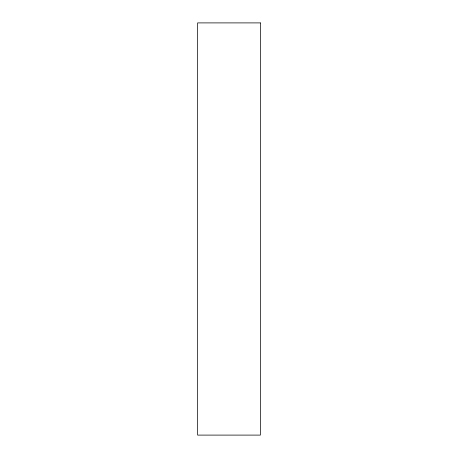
<?xml version="1.0" encoding="UTF-8"?>
<svg xmlns="http://www.w3.org/2000/svg" width="458" height="458" viewBox="0 0 458 458"><rect width="100%" height="100%" fill="white"/><g stroke="black" fill="none" stroke-linecap="round" stroke-linejoin="round"><path stroke-width="0.69" d="M260.384 22.9L197.616 22.9L197.616 435.1L260.384 435.1L260.384 22.9"/></g></svg>
